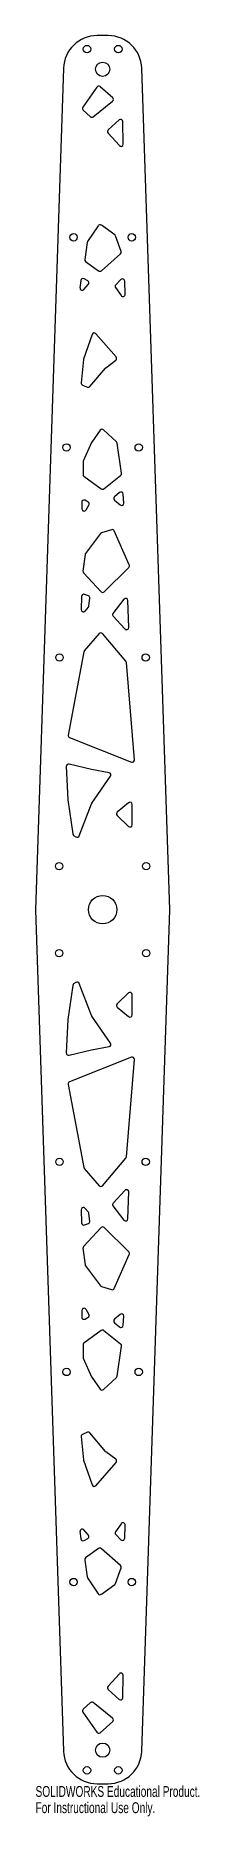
# Model space of a CAD drawing. Header units: millimetres. Extents: x -30 to 43, y -405 to 390.
import ezdxf

# ---------------------------------------------------------------- set-up
doc = ezdxf.new("R2010")
doc.units = ezdxf.units.MM
doc.styles.add('SLDTEXTSTYLE0', font='TXT', dxfattribs={"width": 0.7})

msp = doc.modelspace()

# ---------------------------------------------------------------- linework, layer by layer
at = {"color": 7, "linetype": 'Continuous', "lineweight": 25}
for p, q in [((2.49, 390), (-2.49, 390)), ((-17.48, 375.5), (-30, 0)), ((30, 0), (17.48, 375.5)), ((-2.64, 367.04), (-8.83, 358.08)), ((4.5, 362.26), (-1.16, 367.22)), ((-4.29, 353.82), (4.46, 360.72)), ((-8.69, 356.78), (-5.6, 353.87)), ((7.39, 352.37), (2.49, 347.92)), ((9.23, 341.61), (9.07, 351.65)), ((2.42, 346.51), (7.49, 340.92)), ((-2.01, 305.2), (-6.71, 298.15)), ((5.4, 301.15), (-0.59, 305.46)), ((-6.86, 297.74), (-8.03, 290.17)), ((8.26, 293.67), (5.76, 300.67)), ((-7.62, 289.2), (-1.82, 285.05)), ((-0.58, 285.11), (7.98, 292.58)), ((-9.8, 280.72), (-10.13, 277.49)), ((-8.37, 276.75), (-6.39, 279.1)), ((-6.69, 280.63), (-8.34, 281.51)), ((8.15, 281.14), (5.83, 278.82)), ((10.03, 274.6), (9.86, 280.46)), ((5.72, 277.54), (8.21, 274)), ((-4.72, 256.67), (-8.53, 245.67)), ((6, 246.63), (-3.02, 257)), ((-8.58, 245.44), (-9.58, 235.11)), ((-5.69, 233.46), (1.33, 241.68)), ((1.48, 241.83), (5.86, 245.18)), ((-8.98, 234.1), (-6.84, 233.19)), ((-5.01, 208.42), (-8.68, 200.11)), ((-1.05, 213.93), (-4.91, 208.6)), ((6.14, 208.76), (0.45, 214.07)), ((8.41, 194.72), (6.45, 208.17)), ((-8.77, 199.7), (-8.77, 194.24)), ((-8.36, 193.43), (-0.62, 187.82)), ((0.59, 187.85), (8.04, 193.79)), ((5.3, 182.76), (7.82, 180.58)), ((7.54, 186.13), (5.31, 184.28)), ((9.47, 181.41), (9.17, 185.44)), ((-9.37, 181.74), (-9.27, 178.82)), ((-6.5, 181.87), (-7.88, 182.65)), ((-7.41, 178.34), (-6.13, 180.49)), ((-0.98, 167.84), (-7.7, 158.94)), ((4, 169.53), (-0.47, 168.19)), ((11.89, 153.83), (5.2, 168.98)), ((-7.89, 158.46), (-8.82, 151.1)), ((0.73, 141.84), (11.68, 152.71)), ((-8.56, 150.29), (-0.7, 141.87)), ((-9.47, 139.74), (-9.59, 133.93)), ((-6.37, 140.05), (-8.14, 140.66)), ((-6.13, 135.52), (-5.7, 138.98)), ((9.51, 138.5), (4.61, 132.21)), ((11.65, 125.95), (11.3, 137.92)), ((-7.83, 133.26), (-6.36, 135)), ((4.67, 130.91), (9.92, 125.24)), ((-1.55, 123.17), (-8.2, 115.45)), ((10.36, 110.86), (-0.02, 123.16)), ((-8.42, 114.98), (-15.43, 77.93)), ((14.22, 66.88), (10.59, 110.3)), ((-14.81, 76.82), (12.85, 65.87)), ((-16.26, 63.94), (-15.58, 49.12)), ((-5, 62.53), (-15.03, 64.96)), ((2.87, 61.09), (-4.94, 62.52)), ((-4.9, 47.47), (3.52, 59.54)), ((-15.57, 49.02), (-13.39, 33.83)), ((11.62, 47.73), (6.53, 43.56)), ((-10.45, 32.91), (-5.01, 47.25)), ((6.47, 42.07), (11.56, 37.16)), ((13.25, 37.88), (13.25, 46.96)), ((-12.97, 33.15), (-11.96, 32.45)), ((-30, 0), (-17.48, -375.5)), ((17.48, -375.5), (30, 0)), ((-13.39, -33.83), (-15.57, -49.02)), ((-11.96, -32.45), (-12.97, -33.15)), ((-5.01, -47.25), (-10.45, -32.91)), ((11.56, -37.16), (6.47, -42.07)), ((13.25, -46.96), (13.25, -37.88)), ((3.52, -59.54), (-4.9, -47.47)), ((6.53, -43.56), (11.62, -47.73)), ((-15.58, -49.12), (-16.26, -63.94)), ((-15.03, -64.96), (-5, -62.53)), ((-4.94, -62.52), (2.87, -61.09)), ((12.85, -65.87), (-14.81, -76.82)), ((10.59, -110.3), (14.22, -66.88)), ((-15.43, -77.93), (-8.42, -114.98)), ((-0.02, -123.16), (10.36, -110.86)), ((-8.2, -115.45), (-1.55, -123.17)), ((9.92, -125.24), (4.67, -130.91)), ((11.3, -137.92), (11.65, -125.95)), ((-9.59, -133.93), (-9.47, -139.74)), ((-6.36, -135), (-7.83, -133.26)), ((4.61, -132.21), (9.51, -138.5)), ((-0.7, -141.87), (-8.56, -150.29)), ((-8.14, -140.66), (-6.37, -140.05)), ((-5.7, -138.98), (-6.13, -135.52)), ((11.68, -152.71), (0.73, -141.84)), ((-8.82, -151.1), (-7.89, -158.46)), ((5.2, -168.98), (11.89, -153.83)), ((-7.7, -158.94), (-0.98, -167.84)), ((-0.47, -168.19), (4, -169.53)), ((-9.27, -178.82), (-9.37, -181.74)), ((-7.88, -182.65), (-6.5, -181.87)), ((-6.13, -180.49), (-7.41, -178.34)), ((7.82, -180.58), (5.3, -182.76)), ((9.17, -185.44), (9.47, -181.41)), ((-0.62, -187.82), (-8.36, -193.43)), ((8.04, -193.79), (0.59, -187.85)), ((5.31, -184.28), (7.54, -186.13)), ((-8.77, -194.24), (-8.77, -199.7)), ((6.45, -208.17), (8.41, -194.72)), ((-8.68, -200.11), (-5.01, -208.42)), ((-4.91, -208.6), (-1.05, -213.93)), ((0.45, -214.07), (6.14, -208.76)), ((-9.58, -235.11), (-8.58, -245.44)), ((-6.84, -233.19), (-8.98, -234.1)), ((1.33, -241.68), (-5.69, -233.46)), ((-8.53, -245.67), (-4.72, -256.67)), ((5.86, -245.18), (1.48, -241.83)), ((-3.02, -257), (6, -246.63)), ((-10.13, -277.49), (-9.8, -280.72)), ((-6.39, -279.1), (-8.37, -276.75)), ((8.21, -274), (5.72, -277.54)), ((9.86, -280.46), (10.03, -274.6)), ((-8.34, -281.51), (-6.69, -280.63)), ((-1.82, -285.05), (-7.62, -289.2)), ((7.98, -292.58), (-0.58, -285.11)), ((5.83, -278.82), (8.15, -281.14)), ((-8.03, -290.17), (-6.86, -297.74)), ((5.76, -300.67), (8.26, -293.67)), ((-6.71, -298.15), (-2.01, -305.2)), ((-0.59, -305.46), (5.4, -301.15)), ((7.49, -340.92), (2.42, -346.51)), ((9.07, -351.65), (9.23, -341.61)), ((2.49, -347.92), (7.39, -352.37)), ((-5.6, -353.87), (-8.69, -356.78)), ((4.46, -360.72), (-4.29, -353.82)), ((-8.83, -358.08), (-2.64, -367.04)), ((-1.16, -367.22), (4.5, -362.26)), ((-2.49, -390), (2.49, -390))]:
    msp.add_line(p, q, dxfattribs=at)
for centre, radius in [((-7, 384), 1.65), ((7, 384), 1.65), ((0, 375), 3.17), ((-13, 300), 1.65), ((13, 300), 1.65), ((-16.12, 206.25), 1.65), ((16.12, 206.25), 1.65), ((-19.25, 112.5), 1.65), ((19.25, 112.5), 1.65), ((-19.42, 19.42), 1.65), ((19.42, 19.42), 1.65), ((0, 0), 6.35), ((-19.42, -19.42), 1.65), ((19.42, -19.42), 1.65), ((-19.25, -112.5), 1.65), ((19.25, -112.5), 1.65), ((-16.12, -206.25), 1.65), ((16.12, -206.25), 1.65), ((-13, -300), 1.65), ((13, -300), 1.65), ((0, -375), 3.17), ((-7, -384), 1.65), ((7, -384), 1.65)]:
    msp.add_circle(centre, radius, dxfattribs=at)
for centre, radius, start, end in [((-2.49, 375), 15, 90, 178.09085), ((2.49, 375), 15, 1.90915, 90), ((-1.82, 366.47), 1, 48.73159, 145.36848), ((-8.01, 357.51), 1, 145.36848, 226.79879), ((3.84, 361.51), 1, 308.28177, 48.73159), ((-4.91, 354.6), 1, 226.79879, 308.28177), ((8.07, 351.63), 1, 0.91135, 132.2136), ((3.16, 347.18), 1, 132.2136, 222.2136), ((8.23, 341.59), 1, 222.2136, 0.91135), ((-1.18, 304.65), 1, 54.27183, 146.35911), ((-5.88, 297.59), 1, 146.35911, 171.28384), ((4.82, 300.34), 1, 19.6398, 54.27183), ((-7.04, 290.02), 1, 171.28384, 234.40932), ((7.32, 293.33), 1, 311.1067, 19.6398), ((-8.81, 280.62), 1, 61.93726, 174.2688), ((-7.16, 279.75), 1, 320.09527, 61.93726), ((-1.24, 285.87), 1, 234.40932, 311.1067), ((6.54, 278.11), 1, 135, 215.14277), ((8.86, 280.43), 1, 1.67239, 135), ((-9.13, 277.39), 1, 174.2688, 320.09527), ((9.03, 274.57), 1, 215.14277, 1.67239), ((-3.77, 256.34), 1, 41.03665, 160.87739), ((5.25, 245.98), 1, 307.47007, 41.03665), ((-7.59, 245.35), 1, 160.87739, 174.4647), ((2.09, 241.04), 1, 127.47007, 139.52207), ((-8.59, 235.02), 1, 174.4647, 246.97973), ((-6.45, 234.11), 1, 246.97973, 319.52207), ((-4.1, 208.02), 1, 144.06528, 156.16694), ((-0.24, 213.34), 1, 46.98041, 144.06528), ((5.46, 208.03), 1, 8.28243, 46.98041), ((-7.77, 199.7), 1, 156.16694, 180), ((-7.77, 194.24), 1, 180, 234.06528), ((7.42, 194.57), 1, 308.56349, 8.28243), ((-8.37, 181.78), 1, 60.6263, 182.08202), ((-0.03, 188.63), 1, 234.06528, 308.56349), ((5.95, 183.51), 1, 129.78826, 229.24194), ((8.18, 185.37), 1, 4.24194, 129.78826), ((-8.27, 178.86), 1, 182.08202, 329.18519), ((-6.99, 181), 1, 329.18519, 60.6263), ((8.48, 181.34), 1, 229.24194, 4.24194), ((-0.18, 167.23), 1, 106.72621, 142.94265), ((4.28, 168.57), 1, 23.81465, 106.72621), ((-6.9, 158.34), 1, 142.94265, 172.78574), ((-7.83, 150.98), 1, 172.78574, 223.00656), ((10.97, 153.42), 1, 314.80567, 23.81465), ((-8.47, 139.72), 1, 70.81332, 178.75849), ((-6.7, 139.1), 1, 352.95423, 70.81332), ((-7.12, 135.64), 1, 319.70307, 352.95423), ((0.03, 142.55), 1, 223.00656, 314.80567), ((10.3, 137.89), 1, 1.6902, 142.08796), ((-8.59, 133.91), 1, 178.75849, 319.70307), ((5.4, 131.59), 1, 142.08796, 222.84086), ((-0.79, 122.51), 1, 40.16958, 139.25885), ((10.65, 125.92), 1, 222.84086, 1.6902), ((-7.44, 114.79), 1, 139.25885, 169.29422), ((9.59, 110.22), 1, 4.77564, 40.16958), ((-14.44, 77.75), 1, 169.29422, 248.40157), ((-15.26, 63.99), 1, 76.39011, 182.63346), ((13.22, 66.8), 1, 248.40157, 4.77564), ((-4.76, 63.5), 1, 256.39011, 259.65044), ((2.7, 60.11), 1, 325.1173, 79.65044), ((-14.58, 49.16), 1, 182.63346, 188.18833), ((12.25, 46.96), 1, 0, 129.33271), ((-4.08, 46.9), 1, 145.1173, 159.22306), ((7.17, 42.79), 1, 129.33271, 226.00509), ((-12.4, 33.97), 1, 188.18833, 235.1173), ((-11.39, 33.27), 1, 235.1173, 339.22306), ((12.25, 37.88), 1, 226.00509, 0), ((-12.4, -33.97), 1, 124.8827, 171.81167), ((-11.39, -33.27), 1, 20.77694, 124.8827), ((12.25, -37.88), 1, 360, 133.99491), ((-4.08, -46.9), 1, 200.77694, 214.8827), ((7.17, -42.79), 1, 133.99491, 230.66729), ((12.25, -46.96), 1, 230.66729, 0), ((-14.58, -49.16), 1, 171.81167, 177.36654), ((-4.76, -63.5), 1, 100.34956, 103.60989), ((2.7, -60.11), 1, 280.34956, 34.8827), ((-15.26, -63.99), 1, 177.36654, 283.60989), ((13.22, -66.8), 1, 355.22436, 111.59843), ((-14.44, -77.75), 1, 111.59843, 190.70578), ((9.59, -110.22), 1, 319.83042, 355.22436), ((-7.44, -114.79), 1, 190.70578, 220.74115), ((-0.79, -122.51), 1, 220.74115, 319.83042), ((10.65, -125.92), 1, 358.3098, 137.15914), ((-8.59, -133.91), 1, 40.29693, 181.24151), ((-7.12, -135.64), 1, 7.04577, 40.29693), ((5.4, -131.59), 1, 137.15914, 217.91204), ((-8.47, -139.72), 1, 181.24151, 289.18668), ((-6.7, -139.1), 1, 289.18668, 7.04577), ((0.03, -142.55), 1, 45.19433, 136.99344), ((10.3, -137.89), 1, 217.91204, 358.3098), ((-7.83, -150.98), 1, 136.99344, 187.21426), ((-6.9, -158.34), 1, 187.21426, 217.05735), ((10.97, -153.42), 1, 336.18535, 45.19433), ((-0.18, -167.23), 1, 217.05735, 253.27379), ((4.28, -168.57), 1, 253.27379, 336.18535), ((-8.37, -181.78), 1, 177.91798, 299.3737), ((-8.27, -178.86), 1, 30.81481, 177.91798), ((-6.99, -181), 1, 299.3737, 30.81481), ((8.48, -181.34), 1, 355.75806, 130.75806), ((-0.03, -188.63), 1, 51.43651, 125.93472), ((5.95, -183.51), 1, 130.75806, 230.21174), ((8.18, -185.37), 1, 230.21174, 355.75806), ((-7.77, -194.24), 1, 125.93472, 180), ((7.42, -194.57), 1, 351.71757, 51.43651), ((-7.77, -199.7), 1, 180, 203.83306), ((-4.1, -208.02), 1, 203.83306, 215.93472), ((-0.24, -213.34), 1, 215.93472, 313.01959), ((5.46, -208.03), 1, 313.01959, 351.71757), ((-8.59, -235.02), 1, 113.02027, 185.5353), ((-6.45, -234.11), 1, 40.47793, 113.02027), ((-7.59, -245.35), 1, 185.5353, 199.12261), ((2.09, -241.04), 1, 220.47793, 232.52993), ((5.25, -245.98), 1, 318.96335, 52.52993), ((-3.77, -256.34), 1, 199.12261, 318.96335), ((-9.13, -277.39), 1, 39.90473, 185.7312), ((6.54, -278.11), 1, 144.85723, 225), ((9.03, -274.57), 1, 358.32761, 144.85723), ((-8.81, -280.62), 1, 185.7312, 298.06274), ((-7.16, -279.75), 1, 298.06274, 39.90473), ((-1.24, -285.87), 1, 48.8933, 125.59068), ((8.86, -280.43), 1, 225, 358.32761), ((-7.04, -290.02), 1, 125.59068, 188.71616), ((7.32, -293.33), 1, 340.3602, 48.8933), ((-5.88, -297.59), 1, 188.71616, 213.64089), ((4.82, -300.34), 1, 305.72817, 340.3602), ((-1.18, -304.65), 1, 213.64089, 305.72817), ((8.23, -341.59), 1, 359.08865, 137.7864), ((3.16, -347.18), 1, 137.7864, 227.7864), ((-8.01, -357.51), 1, 133.20121, 214.63152), ((-4.91, -354.6), 1, 51.71823, 133.20121), ((8.07, -351.63), 1, 227.7864, 359.08865), ((3.84, -361.51), 1, 311.26841, 51.71823), ((-1.82, -366.47), 1, 214.63152, 311.26841), ((-2.49, -375), 15, 181.90915, 270), ((2.49, -375), 15, 270, 358.09085)]:
    msp.add_arc(centre, radius, start, end, dxfattribs=at)

# ---------------------------------------------------------------- texts
at = {"color": 7, "linetype": 'Continuous', "char_height": 4.8336, "attachment_point": 1, "style": 'SLDTEXTSTYLE0'}
for s, insert in [('SOLIDWORKS Educational Product.', (-30, -391.02)), ('For Instructional Use Only.', (-30, -398.27))]:
    msp.add_mtext(s, dxfattribs=dict(at, insert=insert))

doc.saveas('drawing.dxf')
